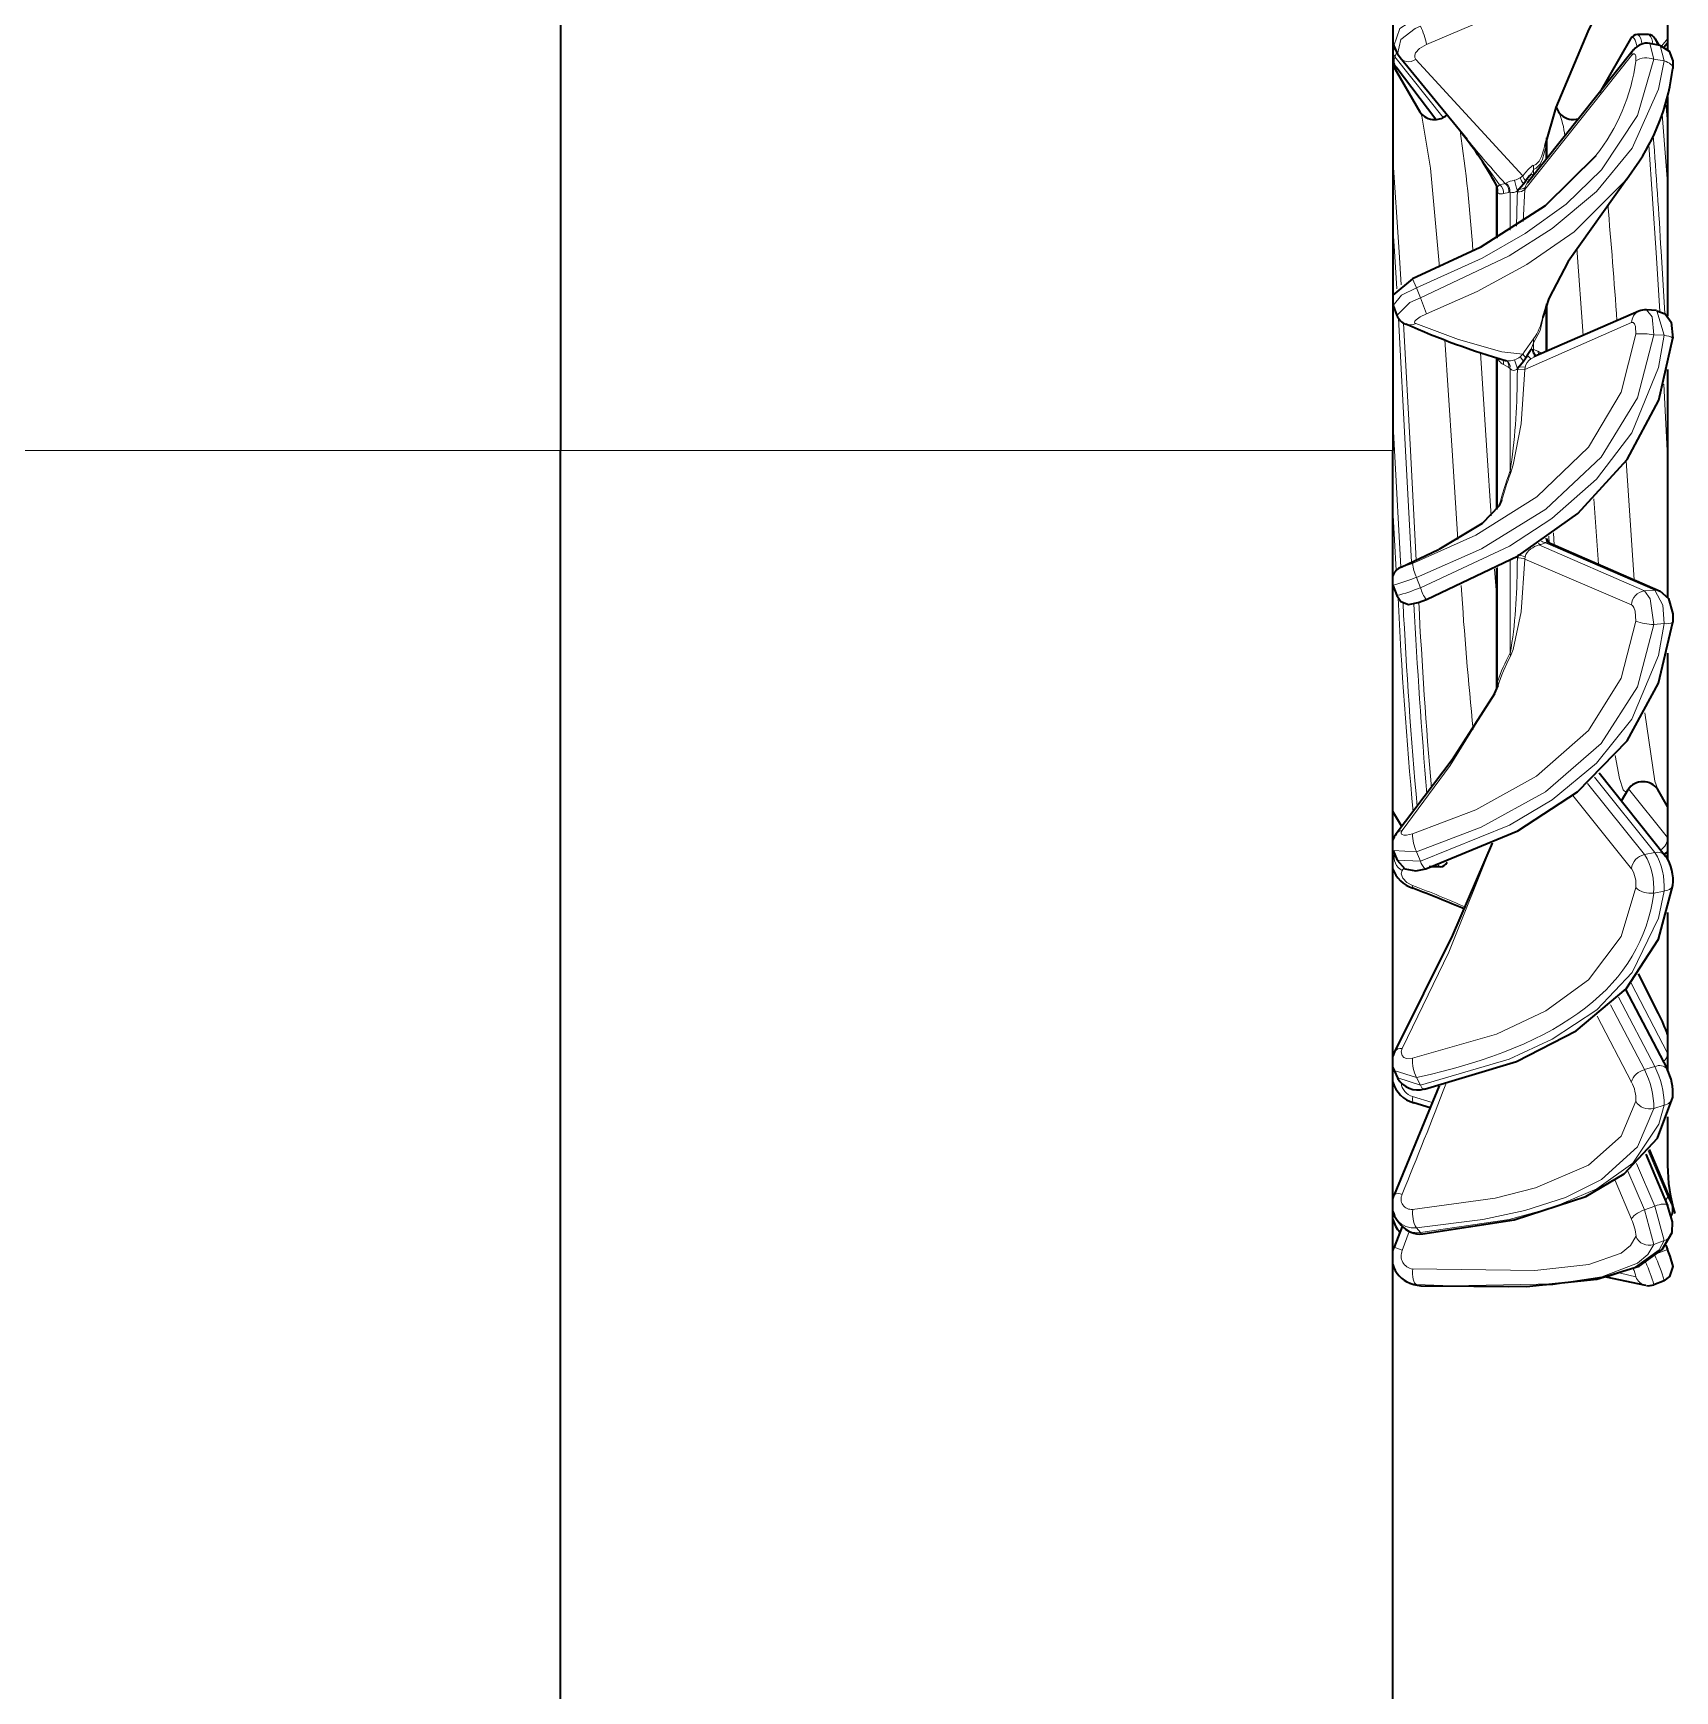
# Model space of a CAD drawing. Extents: x 315 to 857, y 212 to 651.
# Drawn here: x 324.22 to 330.14, y 355.37 to 361.34 of the extents above; entities that cross this region are included whole.
import ezdxf

# ---------------------------------------------------------------- set-up
doc = ezdxf.new("R2010")
doc.units = 0

msp = doc.modelspace()

# ---------------------------------------------------------------- linework, layer by layer
at = {"color": 7, "lineweight": 35, "ltscale": 0.125}
for p, q in [((326.1197, 364.8392), (326.1197, 359.8392)), ((326.1197, 364.8392), (326.1197, 359.8392)), ((329.1197, 364.8392), (329.1197, 359.8392))]:
    msp.add_line(p, q, dxfattribs=at)
at = {"color": 7, "lineweight": 35, "ltscale": 0.016496}
msp.add_line((330.1095, 361.9452), (330.1095, 361.2854), dxfattribs=at)
at = {"color": 7, "lineweight": 35, "ltscale": 0.000224311}
msp.add_line((329.1196, 361.3068), (329.1227, 361.2984), dxfattribs=at)
at = {"color": 7, "lineweight": 35, "ltscale": 0.000307578}
msp.add_line((329.1206, 361.2809), (329.1251, 361.2923), dxfattribs=at)
at = {"color": 7, "lineweight": 35, "ltscale": 0.000822419}
msp.add_line((329.1227, 361.2984), (329.1364, 361.2685), dxfattribs=at)
at = {"color": 7, "lineweight": 35, "ltscale": 0.005602}
msp.add_line((329.976, 361.3229), (329.8636, 361.1291), dxfattribs=at)
at = {"color": 7, "lineweight": 35, "ltscale": 0.000983429}
for p, q in [((330.0401, 361.3392), (330.0007, 361.3392)), ((329.2901, 358.3392), (329.2507, 358.3392))]:
    msp.add_line(p, q, dxfattribs=at)
at = {"color": 7, "lineweight": 13, "ltscale": 0.001454}
msp.add_line((330.0593, 361.2505), (330.0449, 361.3069), dxfattribs=at)
at = {"color": 7, "lineweight": 35, "ltscale": 0.000950123}
msp.add_line((330.0822, 361.2996), (330.0449, 361.3069), dxfattribs=at)
at = {"color": 7, "lineweight": 13, "ltscale": 0.000582563}
msp.add_line((330.0648, 361.3229), (330.0729, 361.3011), dxfattribs=at)
at = {"color": 7, "lineweight": 35, "ltscale": 0.000649183}
msp.add_line((330.0648, 361.3229), (330.0778, 361.3004), dxfattribs=at)
at = {"color": 7, "lineweight": 13, "ltscale": 0.001444}
msp.add_line((330.0822, 361.2996), (330.0967, 361.2437), dxfattribs=at)
at = {"color": 7, "lineweight": 13, "ltscale": 0.000830603}
msp.add_line((330.0888, 361.2979), (330.1095, 361.3238), dxfattribs=at)
at = {"color": 7, "lineweight": 35, "ltscale": 0.000199221}
msp.add_line((330.0974, 361.2941), (330.1024, 361.3003), dxfattribs=at)
at = {"color": 7, "lineweight": 35, "ltscale": 0.000235386}
msp.add_line((330.1024, 361.3003), (330.1078, 361.308), dxfattribs=at)
at = {"color": 7, "lineweight": 13, "ltscale": 0.000436362}
msp.add_line((329.127, 361.2586), (329.1336, 361.2748), dxfattribs=at)
at = {"color": 7, "lineweight": 13, "ltscale": 0.006982}
msp.add_line((329.127, 361.2586), (329.3002, 361.0396), dxfattribs=at)
at = {"color": 7, "lineweight": 35, "ltscale": 0.000413501}
msp.add_line((329.1451, 361.2544), (329.1364, 361.2685), dxfattribs=at)
at = {"color": 7, "lineweight": 35, "ltscale": 0.009516}
msp.add_line((329.387, 360.9605), (329.1451, 361.2544), dxfattribs=at)
at = {"color": 7, "lineweight": 13, "ltscale": 0.014235}
msp.add_line((329.5876, 360.8301), (329.2017, 361.2488), dxfattribs=at)
at = {"color": 7, "lineweight": 13, "ltscale": 0.015422}
msp.add_line((329.9795, 361.2631), (329.5953, 360.7804), dxfattribs=at)
at = {"color": 7, "lineweight": 35, "ltscale": 0.01531}
msp.add_line((329.9868, 361.2832), (329.6047, 360.8046), dxfattribs=at)
at = {"color": 7, "lineweight": 13, "ltscale": 0.000952486}
msp.add_line((330.0967, 361.2437), (330.0593, 361.2505), dxfattribs=at)
at = {"color": 7, "lineweight": 35, "ltscale": 0.004836}
msp.add_line((329.1197, 361.2282), (329.2168, 361.0609), dxfattribs=at)
at = {"color": 7, "lineweight": 35, "ltscale": 0.005923}
msp.add_line((329.2747, 361.0326), (329.1308, 361.2209), dxfattribs=at)
at = {"color": 7, "lineweight": 35, "ltscale": 0.01981}
msp.add_line((330.1095, 361.1161), (330.1095, 360.3237), dxfattribs=at)
at = {"color": 7, "lineweight": 35, "ltscale": 0.000464274}
msp.add_line((329.7075, 361.077), (329.7168, 361.0609), dxfattribs=at)
at = {"color": 7, "lineweight": 13, "ltscale": 0.006227}
msp.add_line((330.0902, 361.0516), (330.1095, 360.8033), dxfattribs=at)
at = {"color": 7, "lineweight": 13, "ltscale": 0.001773}
msp.add_line((330.103, 361.0917), (330.1095, 361.0211), dxfattribs=at)
at = {"color": 7, "lineweight": 35, "ltscale": 0.000452741}
msp.add_line((329.7704, 361.0325), (329.7883, 361.0349), dxfattribs=at)
at = {"color": 7, "lineweight": 13, "ltscale": 0.000791498}
msp.add_line((329.673, 360.9647), (329.6708, 360.9331), dxfattribs=at)
at = {"color": 7, "lineweight": 13, "ltscale": 0.00114}
msp.add_line((329.6708, 360.8875), (329.6708, 360.9331), dxfattribs=at)
at = {"color": 7, "lineweight": 35, "ltscale": 0.001898}
msp.add_line((329.6736, 360.8911), (329.6736, 360.967), dxfattribs=at)
at = {"color": 7, "lineweight": 13, "ltscale": 0.009749}
msp.add_line((330.0421, 360.9418), (330.0686, 360.5527), dxfattribs=at)
at = {"color": 7, "lineweight": 13, "ltscale": 0.008566}
msp.add_line((329.1197, 360.8963), (329.1426, 360.5544), dxfattribs=at)
at = {"color": 7, "lineweight": 35, "ltscale": 0.002025}
msp.add_line((329.9614, 360.8169), (330.0079, 360.8832), dxfattribs=at)
at = {"color": 7, "lineweight": 13, "ltscale": 0.000305147}
msp.add_line((329.5876, 360.8301), (329.5781, 360.8225), dxfattribs=at)
at = {"color": 7, "lineweight": 13, "ltscale": 0.000227821}
msp.add_line((329.5934, 360.8372), (329.5876, 360.8301), dxfattribs=at)
at = {"color": 7, "lineweight": 35, "ltscale": 0.00020107}
msp.add_line((329.6031, 360.8185), (329.5985, 360.8119), dxfattribs=at)
at = {"color": 7, "lineweight": 13, "ltscale": 0.000252662}
msp.add_line((329.6035, 360.819), (329.6121, 360.8138), dxfattribs=at)
at = {"color": 7, "lineweight": 13, "ltscale": 0.000458374}
msp.add_line((329.6257, 360.8524), (329.618, 360.8358), dxfattribs=at)
at = {"color": 7, "lineweight": 13, "ltscale": 9.96651e-05}
msp.add_line((329.618, 360.8357), (329.6218, 360.8344), dxfattribs=at)
at = {"color": 7, "lineweight": 13, "ltscale": 0.000126068}
msp.add_line((329.6257, 360.8312), (329.6218, 360.8344), dxfattribs=at)
at = {"color": 7, "lineweight": 13, "ltscale": 0.000378419}
msp.add_line((329.6257, 360.8524), (329.6257, 360.8675), dxfattribs=at)
at = {"color": 7, "lineweight": 13, "ltscale": 0.000527954}
msp.add_line((329.6257, 360.8312), (329.6257, 360.8524), dxfattribs=at)
at = {"color": 7, "lineweight": 13, "ltscale": 4.77797e-05}
msp.add_line((329.4933, 360.7937), (329.4945, 360.7922), dxfattribs=at)
at = {"color": 7, "lineweight": 35, "ltscale": 4.84992e-05}
msp.add_line((329.494, 360.7919), (329.4933, 360.7937), dxfattribs=at)
at = {"color": 7, "lineweight": 35, "ltscale": 0.001057}
msp.add_line((329.4936, 360.7509), (329.4936, 360.7932), dxfattribs=at)
at = {"color": 7, "lineweight": 13, "ltscale": 0.000565614}
msp.add_line((329.4937, 360.7923), (329.4964, 360.7698), dxfattribs=at)
at = {"color": 7, "lineweight": 13, "ltscale": 8.26584e-05}
msp.add_line((329.4945, 360.7922), (329.4978, 360.7917), dxfattribs=at)
at = {"color": 7, "lineweight": 13, "ltscale": 0.000217739}
msp.add_line((329.4964, 360.7698), (329.5037, 360.765), dxfattribs=at)
at = {"color": 7, "lineweight": 13, "ltscale": 0.00408}
msp.add_line((329.4964, 360.6066), (329.4964, 360.7698), dxfattribs=at)
at = {"color": 7, "lineweight": 13, "ltscale": 0.000202012}
msp.add_line((329.504, 360.7969), (329.4978, 360.7917), dxfattribs=at)
at = {"color": 7, "lineweight": 13, "ltscale": 0.000516212}
msp.add_line((329.5241, 360.8015), (329.504, 360.7969), dxfattribs=at)
at = {"color": 7, "lineweight": 13, "ltscale": 0.000494076}
msp.add_line((329.5369, 360.7699), (329.5175, 360.7658), dxfattribs=at)
at = {"color": 7, "lineweight": 13, "ltscale": 6.43091e-05}
msp.add_line((329.5261, 360.8032), (329.5241, 360.8015), dxfattribs=at)
at = {"color": 7, "lineweight": 13, "ltscale": 0.000117525}
msp.add_line((329.5415, 360.7706), (329.5369, 360.7699), dxfattribs=at)
at = {"color": 7, "lineweight": 13, "ltscale": 0.003419}
msp.add_line((329.5415, 360.6339), (329.5415, 360.7706), dxfattribs=at)
at = {"color": 7, "lineweight": 13, "ltscale": 0.000161759}
msp.add_line((329.5678, 360.7539), (329.5677, 360.7474), dxfattribs=at)
at = {"color": 7, "lineweight": 13, "ltscale": 0.000449413}
msp.add_line((329.5681, 360.7719), (329.5678, 360.7539), dxfattribs=at)
at = {"color": 7, "lineweight": 35, "ltscale": 0.000187188}
msp.add_line((329.5732, 360.7819), (329.5685, 360.7761), dxfattribs=at)
at = {"color": 7, "lineweight": 35, "ltscale": 9.53674e-05}
msp.add_line((329.5687, 360.7719), (329.5687, 360.7757), dxfattribs=at)
at = {"color": 7, "lineweight": 35, "ltscale": 0.000635046}
msp.add_line((329.5732, 360.7819), (329.5898, 360.8011), dxfattribs=at)
at = {"color": 7, "lineweight": 13, "ltscale": 0.002902}
msp.add_line((329.5953, 360.7804), (329.5891, 360.6645), dxfattribs=at)
at = {"color": 7, "lineweight": 35, "ltscale": 0.000345544}
msp.add_line((329.5898, 360.8011), (329.5985, 360.8119), dxfattribs=at)
at = {"color": 7, "lineweight": 13, "ltscale": 0.000172985}
msp.add_line((329.5953, 360.7804), (329.5962, 360.7873), dxfattribs=at)
at = {"color": 7, "lineweight": 35, "ltscale": 0.003647}
msp.add_line((329.4936, 360.605), (329.4936, 360.7509), dxfattribs=at)
at = {"color": 7, "lineweight": 13, "ltscale": 0.002486}
msp.add_line((329.5677, 360.7473), (329.5644, 360.6479), dxfattribs=at)
at = {"color": 7, "lineweight": 13, "ltscale": 0.002283}
msp.add_line((329.1197, 360.6495), (329.1253, 360.5583), dxfattribs=at)
at = {"color": 7, "lineweight": 13, "ltscale": 0.003393}
msp.add_line((329.1253, 360.5583), (329.1333, 360.4229), dxfattribs=at)
at = {"color": 7, "lineweight": 13, "ltscale": 0.002933}
msp.add_line((329.1426, 360.5544), (329.1496, 360.4373), dxfattribs=at)
at = {"color": 7, "lineweight": 13, "ltscale": 0.007884}
msp.add_line((329.8055, 360.2544), (329.7823, 360.5689), dxfattribs=at)
at = {"color": 7, "lineweight": 13, "ltscale": 0.005282}
msp.add_line((330.081, 360.3418), (330.0686, 360.5527), dxfattribs=at)
at = {"color": 7, "lineweight": 13, "ltscale": 0.005635}
msp.add_line((330.099, 360.3333), (330.0859, 360.5583), dxfattribs=at)
at = {"color": 7, "lineweight": 35, "ltscale": 0.002309}
msp.add_line((329.1902, 360.459), (329.1196, 360.3994), dxfattribs=at)
at = {"color": 7, "lineweight": 13, "ltscale": 0.000900414}
msp.add_line((329.1902, 360.459), (329.2045, 360.4259), dxfattribs=at)
at = {"color": 7, "lineweight": 13, "ltscale": 0.000960016}
msp.add_line((329.2045, 360.4259), (329.2185, 360.3902), dxfattribs=at)
at = {"color": 7, "lineweight": 35, "ltscale": 0.000961101}
msp.add_line((329.1202, 360.3627), (329.1339, 360.3268), dxfattribs=at)
at = {"color": 7, "lineweight": 13, "ltscale": 0.001549}
msp.add_line((329.2185, 360.3902), (329.2409, 360.3324), dxfattribs=at)
at = {"color": 7, "lineweight": 35, "ltscale": 0.010312}
msp.add_line((330.0059, 360.3415), (329.6277, 360.1769), dxfattribs=at)
at = {"color": 7, "lineweight": 13, "ltscale": 0.004177}
msp.add_line((329.6708, 360.1958), (329.6708, 360.3629), dxfattribs=at)
at = {"color": 7, "lineweight": 35, "ltscale": 0.004278}
msp.add_line((329.6736, 360.197), (329.6736, 360.3681), dxfattribs=at)
at = {"color": 7, "lineweight": 35, "ltscale": 0.000922991}
msp.add_line((330.0699, 360.3437), (330.0331, 360.3462), dxfattribs=at)
at = {"color": 7, "lineweight": 13, "ltscale": 0.002317}
msp.add_line((330.0703, 360.3436), (330.0967, 360.2548), dxfattribs=at)
at = {"color": 7, "lineweight": 13, "ltscale": 0.01197}
msp.add_line((329.1393, 360.3164), (329.1651, 359.8383), dxfattribs=at)
at = {"color": 7, "lineweight": 13, "ltscale": 0.011512}
msp.add_line((329.1575, 360.299), (329.1824, 359.8392), dxfattribs=at)
at = {"color": 7, "lineweight": 13, "ltscale": 0.010489}
msp.add_line((329.9795, 360.301), (329.5953, 360.1322), dxfattribs=at)
at = {"color": 7, "lineweight": 13, "ltscale": 0.010007}
msp.add_line((329.3329, 359.8392), (329.3066, 360.2386), dxfattribs=at)
at = {"color": 7, "lineweight": 13, "ltscale": 0.001405}
msp.add_line((329.6257, 360.242), (329.5934, 360.196), dxfattribs=at)
at = {"color": 7, "lineweight": 13, "ltscale": 0.000610156}
msp.add_line((329.6257, 360.2283), (329.618, 360.2052), dxfattribs=at)
at = {"color": 7, "lineweight": 13, "ltscale": 0.000342561}
msp.add_line((329.6257, 360.2283), (329.6257, 360.242), dxfattribs=at)
at = {"color": 7, "lineweight": 13, "ltscale": 0.000605011}
msp.add_line((329.6257, 360.2041), (329.6257, 360.2283), dxfattribs=at)
at = {"color": 7, "lineweight": 13, "ltscale": 0.000938242}
msp.add_line((330.0967, 360.2548), (330.0593, 360.2568), dxfattribs=at)
at = {"color": 7, "lineweight": 13, "ltscale": 0.008831}
msp.add_line((329.4579, 359.8392), (329.4348, 360.1917), dxfattribs=at)
at = {"color": 7, "lineweight": 35, "ltscale": 0.000432587}
msp.add_line((329.4936, 360.1558), (329.4936, 360.1731), dxfattribs=at)
at = {"color": 7, "lineweight": 35, "ltscale": 0.013217}
msp.add_line((329.4936, 359.6271), (329.4936, 360.1558), dxfattribs=at)
at = {"color": 7, "lineweight": 13, "ltscale": 0.000342978}
msp.add_line((329.4964, 360.1724), (329.5037, 360.1607), dxfattribs=at)
at = {"color": 7, "lineweight": 13, "ltscale": 0.013543}
msp.add_line((329.4964, 359.6307), (329.4964, 360.1724), dxfattribs=at)
at = {"color": 7, "lineweight": 13, "ltscale": 0.000842496}
msp.add_line((329.5687, 360.1342), (329.5582, 360.1662), dxfattribs=at)
at = {"color": 7, "lineweight": 35, "ltscale": 0.000664983}
msp.add_line((329.5732, 360.1411), (329.5898, 360.1619), dxfattribs=at)
at = {"color": 7, "lineweight": 13, "ltscale": 0.00034535}
msp.add_line((329.5876, 360.1875), (329.5781, 360.1775), dxfattribs=at)
at = {"color": 7, "lineweight": 13, "ltscale": 0.000488739}
msp.add_line((329.5898, 360.1619), (329.5781, 360.1775), dxfattribs=at)
at = {"color": 7, "lineweight": 13, "ltscale": 0.000257942}
msp.add_line((329.5934, 360.196), (329.5876, 360.1875), dxfattribs=at)
at = {"color": 7, "lineweight": 13, "ltscale": 0.000428745}
msp.add_line((329.5985, 360.1742), (329.5876, 360.1875), dxfattribs=at)
at = {"color": 7, "lineweight": 35, "ltscale": 0.000377828}
msp.add_line((329.5898, 360.1619), (329.5985, 360.1742), dxfattribs=at)
at = {"color": 7, "lineweight": 35, "ltscale": 0.000230051}
msp.add_line((329.6031, 360.1822), (329.5985, 360.1742), dxfattribs=at)
at = {"color": 7, "lineweight": 35, "ltscale": 0.000663638}
msp.add_line((329.6035, 360.1828), (329.6179, 360.2051), dxfattribs=at)
at = {"color": 7, "lineweight": 13, "ltscale": 0.000449459}
msp.add_line((329.6035, 360.1828), (329.6164, 360.1703), dxfattribs=at)
at = {"color": 7, "lineweight": 13, "ltscale": 0.00043142}
msp.add_line((329.6164, 360.1703), (329.6317, 360.1785), dxfattribs=at)
at = {"color": 7, "lineweight": 13, "ltscale": 9.38447e-05}
msp.add_line((329.618, 360.2052), (329.6218, 360.2051), dxfattribs=at)
at = {"color": 7, "lineweight": 13, "ltscale": 0.000102328}
msp.add_line((329.6257, 360.2041), (329.6218, 360.2051), dxfattribs=at)
at = {"color": 7, "lineweight": 13, "ltscale": 0.000433084}
msp.add_line((329.6257, 360.2041), (329.642, 360.1981), dxfattribs=at)
at = {"color": 7, "lineweight": 13, "ltscale": 0.00040727}
msp.add_line((329.642, 360.1981), (329.6558, 360.1894), dxfattribs=at)
at = {"color": 7, "lineweight": 13, "ltscale": 0.000347523}
msp.add_line((329.642, 360.1981), (329.6452, 360.1846), dxfattribs=at)
at = {"color": 7, "lineweight": 13, "ltscale": 0.000565509}
msp.add_line((329.5369, 360.1383), (329.5175, 360.15), dxfattribs=at)
at = {"color": 7, "lineweight": 13, "ltscale": 0.000138395}
msp.add_line((329.5415, 360.1353), (329.5369, 360.1383), dxfattribs=at)
at = {"color": 7, "lineweight": 13, "ltscale": 0.009286}
msp.add_line((329.5415, 359.7638), (329.5415, 360.1353), dxfattribs=at)
at = {"color": 7, "lineweight": 13, "ltscale": 0.000180831}
msp.add_line((329.5678, 360.1097), (329.5677, 360.1024), dxfattribs=at)
at = {"color": 7, "lineweight": 13, "ltscale": 0.000505103}
msp.add_line((329.5681, 360.1299), (329.5678, 360.1097), dxfattribs=at)
at = {"color": 7, "lineweight": 13, "ltscale": 0.000684464}
msp.add_line((329.5681, 360.1299), (329.5953, 360.1322), dxfattribs=at)
at = {"color": 7, "lineweight": 35, "ltscale": 0.000199297}
msp.add_line((329.5732, 360.1411), (329.5685, 360.1346), dxfattribs=at)
at = {"color": 7, "lineweight": 35, "ltscale": 0.000107574}
for p, q in [((329.5687, 360.1299), (329.5687, 360.1342)), ((329.5687, 359.4529), (329.5687, 359.4572))]:
    msp.add_line(p, q, dxfattribs=at)
at = {"color": 7, "lineweight": 13, "ltscale": 0.000574583}
msp.add_line((329.5732, 360.1411), (329.5962, 360.1398), dxfattribs=at)
at = {"color": 7, "lineweight": 13, "ltscale": 0.000191927}
msp.add_line((329.5953, 360.1322), (329.5962, 360.1398), dxfattribs=at)
at = {"color": 7, "lineweight": 35, "ltscale": 0.020535}
msp.add_line((330.1095, 360.1322), (330.1095, 359.3108), dxfattribs=at)
at = {"color": 7, "lineweight": 13, "ltscale": 0.006003}
msp.add_line((330.1084, 359.8392), (330.0955, 360.079), dxfattribs=at)
at = {"color": 7, "lineweight": 13, "ltscale": 0.002864}
msp.add_line((329.1257, 359.8401), (329.1196, 359.9545), dxfattribs=at)
at = {"color": 7, "lineweight": 13, "ltscale": 0.075}
for p, q in [((323.1197, 359.8392), (326.1197, 359.8392)), ((326.1197, 359.8392), (329.1197, 359.8392))]:
    msp.add_line(p, q, dxfattribs=at)
at = {"color": 7, "lineweight": 35}
for p, q in [((326.1197, 294.0792), (326.1197, 359.8392)), ((326.1197, 294.0792), (326.1197, 359.8392)), ((329.1197, 294.0792), (329.1197, 359.8392))]:
    msp.add_line(p, q, dxfattribs=at)
at = {"color": 7, "lineweight": 13, "ltscale": 0.010545}
msp.add_line((329.1257, 359.8401), (329.1483, 359.419), dxfattribs=at)
at = {"color": 7, "lineweight": 13, "ltscale": 0.010052}
msp.add_line((329.1651, 359.8383), (329.1867, 359.4368), dxfattribs=at)
at = {"color": 7, "lineweight": 13, "ltscale": 0.009876}
msp.add_line((329.1824, 359.8392), (329.2037, 359.4447), dxfattribs=at)
at = {"color": 7, "lineweight": 13, "ltscale": 0.008009}
msp.add_line((329.3538, 359.5195), (329.3329, 359.8392), dxfattribs=at)
at = {"color": 7, "lineweight": 13, "ltscale": 0.005873}
msp.add_line((329.4732, 359.6048), (329.4579, 359.8392), dxfattribs=at)
at = {"color": 7, "lineweight": 13, "ltscale": 0.01073}
msp.add_line((329.9888, 359.3736), (329.9603, 359.8019), dxfattribs=at)
at = {"color": 7, "lineweight": 13, "ltscale": 0.000558502}
msp.add_line((330.1084, 359.8392), (330.1096, 359.8169), dxfattribs=at)
at = {"color": 7, "lineweight": 13, "ltscale": 0.000191244}
msp.add_line((329.5415, 359.7638), (329.5431, 359.7563), dxfattribs=at)
at = {"color": 7, "lineweight": 13, "ltscale": 0.005537}
msp.add_line((329.1197, 359.6285), (329.1318, 359.4073), dxfattribs=at)
at = {"color": 7, "lineweight": 13, "ltscale": 0.005921}
msp.add_line((329.8599, 359.4297), (329.8441, 359.666), dxfattribs=at)
at = {"color": 7, "lineweight": 13, "ltscale": 0.000268191}
msp.add_line((329.6426, 359.5045), (329.6529, 359.5014), dxfattribs=at)
at = {"color": 7, "lineweight": 13, "ltscale": 0.000206565}
msp.add_line((329.6529, 359.5014), (329.645, 359.4992), dxfattribs=at)
at = {"color": 7, "lineweight": 13, "ltscale": 0.010384}
msp.add_line((330.0258, 359.3335), (329.645, 359.4992), dxfattribs=at)
at = {"color": 7, "lineweight": 13, "ltscale": 0.000432369}
msp.add_line((329.6529, 359.5014), (329.6691, 359.5075), dxfattribs=at)
at = {"color": 7, "lineweight": 13, "ltscale": 0.010741}
msp.add_line((329.6691, 359.5075), (330.0631, 359.3361), dxfattribs=at)
at = {"color": 7, "lineweight": 35, "ltscale": 5.56946e-05}
msp.add_line((329.6736, 359.5204), (329.6736, 359.5226), dxfattribs=at)
at = {"color": 7, "lineweight": 13, "ltscale": 4.65643e-05}
msp.add_line((329.6736, 359.5204), (329.6736, 359.5222), dxfattribs=at)
at = {"color": 7, "lineweight": 35, "ltscale": 0.000292925}
msp.add_line((329.6736, 359.5204), (329.6772, 359.5092), dxfattribs=at)
at = {"color": 7, "lineweight": 35, "ltscale": 0.011066}
msp.add_line((329.6772, 359.5093), (330.083, 359.3327), dxfattribs=at)
at = {"color": 7, "lineweight": 13, "ltscale": 0.000609709}
msp.add_line((329.6815, 359.5312), (329.6829, 359.5068), dxfattribs=at)
at = {"color": 7, "lineweight": 13, "ltscale": 0.001109}
msp.add_line((329.6983, 359.5433), (329.7007, 359.499), dxfattribs=at)
at = {"color": 7, "lineweight": 35, "ltscale": 0.003699}
msp.add_line((329.1494, 359.4195), (329.2833, 359.4826), dxfattribs=at)
at = {"color": 7, "lineweight": 13, "ltscale": 0.003695}
msp.add_line((329.1528, 359.4209), (329.2863, 359.4841), dxfattribs=at)
at = {"color": 7, "lineweight": 13, "ltscale": 0.008352}
msp.add_line((329.5415, 359.1078), (329.5415, 359.4419), dxfattribs=at)
at = {"color": 7, "lineweight": 13, "ltscale": 0.000231685}
msp.add_line((329.5687, 359.4572), (329.5604, 359.4531), dxfattribs=at)
at = {"color": 7, "lineweight": 13, "ltscale": 0.000499763}
msp.add_line((329.5681, 359.4529), (329.5678, 359.4329), dxfattribs=at)
at = {"color": 7, "lineweight": 35, "ltscale": 0.000195618}
msp.add_line((329.5732, 359.4638), (329.5685, 359.4576), dxfattribs=at)
at = {"color": 7, "lineweight": 13, "ltscale": 0.000605574}
msp.add_line((329.5732, 359.4638), (329.5962, 359.4561), dxfattribs=at)
at = {"color": 7, "lineweight": 13, "ltscale": 0.000188137}
msp.add_line((329.5953, 359.4486), (329.5962, 359.4561), dxfattribs=at)
at = {"color": 7, "lineweight": 13, "ltscale": 0.010456}
msp.add_line((329.9795, 359.2831), (329.5953, 359.4486), dxfattribs=at)
at = {"color": 7, "lineweight": 13, "ltscale": 0.000999216}
msp.add_line((329.2045, 359.3823), (329.2185, 359.3449), dxfattribs=at)
at = {"color": 7, "lineweight": 13, "ltscale": 0.002672}
msp.add_line((329.4936, 359.3057), (329.4861, 359.4123), dxfattribs=at)
at = {"color": 7, "lineweight": 35, "ltscale": 0.010884}
msp.add_line((329.4936, 358.9808), (329.4936, 359.4162), dxfattribs=at)
at = {"color": 7, "lineweight": 13, "ltscale": 0.010281}
msp.add_line((329.4964, 359.0065), (329.4964, 359.4177), dxfattribs=at)
at = {"color": 7, "lineweight": 13, "ltscale": 0.000178543}
msp.add_line((329.5678, 359.4329), (329.5677, 359.4258), dxfattribs=at)
at = {"color": 7, "lineweight": 35, "ltscale": 0.00099944}
msp.add_line((329.1197, 359.3549), (329.1334, 359.3173), dxfattribs=at)
at = {"color": 7, "lineweight": 13, "ltscale": 0.000933699}
msp.add_line((330.0631, 359.3361), (330.0258, 359.3335), dxfattribs=at)
at = {"color": 7, "lineweight": 13, "ltscale": 0.000939991}
msp.add_line((330.0967, 359.2158), (330.0593, 359.2127), dxfattribs=at)
at = {"color": 7, "lineweight": 13, "ltscale": 0.000247467}
msp.add_line((329.5415, 359.1078), (329.5431, 359.0981), dxfattribs=at)
at = {"color": 7, "lineweight": 35, "ltscale": 0.015252}
msp.add_line((330.1095, 359.1093), (330.1095, 358.4992), dxfattribs=at)
at = {"color": 7, "lineweight": 35, "ltscale": 0.000834494}
msp.add_line((329.4851, 358.9625), (329.4984, 358.9931), dxfattribs=at)
at = {"color": 7, "lineweight": 13, "ltscale": 0.000285878}
msp.add_line((329.4945, 358.9926), (329.4938, 358.9811), dxfattribs=at)
at = {"color": 7, "lineweight": 13, "ltscale": 0.00035131}
msp.add_line((329.4964, 359.0065), (329.4945, 358.9926), dxfattribs=at)
at = {"color": 7, "lineweight": 13, "ltscale": 0.008695}
msp.add_line((329.846, 358.6621), (330.0631, 358.3904), dxfattribs=at)
at = {"color": 7, "lineweight": 35, "ltscale": 0.009609}
msp.add_line((329.8625, 358.6784), (330.1024, 358.3781), dxfattribs=at)
at = {"color": 7, "lineweight": 13, "ltscale": 0.0082}
msp.add_line((330.0258, 358.3831), (329.8211, 358.6394), dxfattribs=at)
at = {"color": 7, "lineweight": 35, "ltscale": 0.001167}
msp.add_line((329.9433, 358.5771), (329.9668, 358.6175), dxfattribs=at)
at = {"color": 7, "lineweight": 13, "ltscale": 0.005624}
msp.add_line((329.9689, 358.6204), (330.1095, 358.4448), dxfattribs=at)
at = {"color": 7, "lineweight": 35, "ltscale": 0.001767}
msp.add_line((330.1095, 358.5564), (330.074, 358.6175), dxfattribs=at)
at = {"color": 7, "lineweight": 13, "ltscale": 0.00846}
msp.add_line((329.9795, 358.3324), (329.768, 358.5966), dxfattribs=at)
at = {"color": 7, "lineweight": 35, "ltscale": 0.001581}
msp.add_line((329.1514, 358.4842), (329.1197, 358.5389), dxfattribs=at)
at = {"color": 7, "lineweight": 35, "ltscale": 0.003294}
msp.add_line((330.1095, 358.4992), (330.1095, 358.3675), dxfattribs=at)
at = {"color": 7, "lineweight": 13, "ltscale": 0.0021}
msp.add_line((329.2045, 358.3938), (329.1206, 358.3976), dxfattribs=at)
at = {"color": 7, "lineweight": 35, "ltscale": 0.000932651}
msp.add_line((329.1206, 358.3976), (329.1343, 358.3629), dxfattribs=at)
at = {"color": 7, "lineweight": 13, "ltscale": 0.000204126}
msp.add_line((329.1227, 358.38), (329.127, 358.387), dxfattribs=at)
at = {"color": 7, "lineweight": 13, "ltscale": 0.000933072}
msp.add_line((329.2045, 358.3938), (329.2185, 358.3592), dxfattribs=at)
at = {"color": 7, "lineweight": 13, "ltscale": 0.000949227}
msp.add_line((330.0631, 358.3904), (330.0258, 358.3831), dxfattribs=at)
at = {"color": 7, "lineweight": 35, "ltscale": 0.000398593}
msp.add_line((330.0973, 358.3843), (330.1102, 358.3937), dxfattribs=at)
at = {"color": 7, "lineweight": 13, "ltscale": 0.002107}
for p, q in [((329.1343, 358.3629), (329.2185, 358.3592)), ((329.2045, 357.5797), (329.124, 357.6045))]:
    msp.add_line(p, q, dxfattribs=at)
at = {"color": 7, "lineweight": 13, "ltscale": 0.000271941}
msp.add_line((329.1528, 358.3258), (329.1594, 358.3344), dxfattribs=at)
at = {"color": 7, "lineweight": 13, "ltscale": 0.000248424}
msp.add_line((329.1907, 358.2717), (329.1913, 358.2618), dxfattribs=at)
at = {"color": 7, "lineweight": 13, "ltscale": 0.000956876}
msp.add_line((330.0967, 358.252), (330.0593, 358.2442), dxfattribs=at)
at = {"color": 7, "lineweight": 35, "ltscale": 0.014192}
msp.add_line((330.1095, 358.1742), (330.1095, 357.6065), dxfattribs=at)
at = {"color": 7, "lineweight": 35, "ltscale": 0.004013}
msp.add_line((330.0771, 357.8106), (330.0043, 357.9537), dxfattribs=at)
at = {"color": 7, "lineweight": 35, "ltscale": 0.008072}
msp.add_line((329.9581, 357.8968), (330.1074, 357.6105), dxfattribs=at)
at = {"color": 7, "lineweight": 13, "ltscale": 0.007117}
msp.add_line((329.9778, 357.9196), (330.1095, 357.6672), dxfattribs=at)
at = {"color": 7, "lineweight": 13, "ltscale": 0.006597}
msp.add_line((330.0258, 357.6083), (329.9038, 357.8423), dxfattribs=at)
at = {"color": 7, "lineweight": 13, "ltscale": 0.007057}
msp.add_line((329.9326, 357.8698), (330.0631, 357.6195), dxfattribs=at)
at = {"color": 7, "lineweight": 13, "ltscale": 0.00671}
msp.add_line((329.9795, 357.5634), (329.8553, 357.8013), dxfattribs=at)
at = {"color": 7, "lineweight": 35, "ltscale": 0.000421069}
msp.add_line((329.1258, 357.6728), (329.1197, 357.6571), dxfattribs=at)
at = {"color": 7, "lineweight": 35, "ltscale": 0.000292844}
msp.add_line((329.1197, 357.6154), (329.124, 357.6045), dxfattribs=at)
at = {"color": 7, "lineweight": 35, "ltscale": 0.000771797}
msp.add_line((329.124, 357.6045), (329.1376, 357.5768), dxfattribs=at)
at = {"color": 7, "lineweight": 13, "ltscale": 0.000972719}
msp.add_line((330.0631, 357.6195), (330.0258, 357.6083), dxfattribs=at)
at = {"color": 7, "lineweight": 35, "ltscale": 0.010644}
msp.add_line((329.2862, 357.5503), (329.1242, 357.1565), dxfattribs=at)
at = {"color": 7, "lineweight": 13, "ltscale": 0.00214}
msp.add_line((329.137, 357.5782), (329.2185, 357.5521), dxfattribs=at)
at = {"color": 7, "lineweight": 13, "ltscale": 0.000773163}
msp.add_line((329.2045, 357.5797), (329.2185, 357.5521), dxfattribs=at)
at = {"color": 7, "lineweight": 13, "ltscale": 0.001852}
msp.add_line((329.2615, 357.4893), (329.1907, 357.511), dxfattribs=at)
at = {"color": 7, "lineweight": 35, "ltscale": 0.001541}
msp.add_line((329.2537, 357.4703), (329.1947, 357.488), dxfattribs=at)
at = {"color": 7, "lineweight": 13, "ltscale": 0.000980496}
msp.add_line((330.0967, 357.4796), (330.0593, 357.4681), dxfattribs=at)
at = {"color": 7, "lineweight": 35, "ltscale": 0.004344}
msp.add_line((330.1095, 357.4376), (330.1095, 357.2638), dxfattribs=at)
at = {"color": 7, "lineweight": 35, "ltscale": 0.005027}
msp.add_line((330.0304, 357.3039), (330.1091, 357.1189), dxfattribs=at)
at = {"color": 7, "lineweight": 13, "ltscale": 0.004443}
msp.add_line((330.0399, 357.3152), (330.1095, 357.1516), dxfattribs=at)
at = {"color": 7, "lineweight": 35, "ltscale": 0.004772}
msp.add_line((330.1182, 357.1442), (330.0439, 357.32), dxfattribs=at)
at = {"color": 7, "lineweight": 13, "ltscale": 0.003803}
for p, q in [((330.0258, 357.1026), (329.9663, 357.2426)), ((329.9795, 357.0688), (329.9199, 357.2088))]:
    msp.add_line(p, q, dxfattribs=at)
at = {"color": 7, "lineweight": 13, "ltscale": 0.004174}
msp.add_line((329.9977, 357.27), (330.0631, 357.1164), dxfattribs=at)
at = {"color": 7, "lineweight": 35, "ltscale": 0.000356587}
msp.add_line((329.1197, 357.143), (329.1242, 357.1565), dxfattribs=at)
at = {"color": 7, "lineweight": 13, "ltscale": 0.000993065}
msp.add_line((330.0631, 357.1164), (330.0258, 357.1026), dxfattribs=at)
at = {"color": 7, "lineweight": 13, "ltscale": 0.003224}
msp.add_line((330.0631, 357.1164), (330.0967, 356.9919), dxfattribs=at)
at = {"color": 7, "lineweight": 13, "ltscale": 0.000491296}
msp.add_line((330.1182, 357.1442), (330.1247, 357.1256), dxfattribs=at)
at = {"color": 7, "lineweight": 35, "ltscale": 0.000627144}
msp.add_line((330.1265, 357.1205), (330.1182, 357.1442), dxfattribs=at)
at = {"color": 7, "lineweight": 35, "ltscale": 0.000551796}
msp.add_line((329.1351, 357.0655), (329.1488, 357.0482), dxfattribs=at)
at = {"color": 7, "lineweight": 13, "ltscale": 0.003227}
msp.add_line((330.0593, 356.9779), (330.0258, 357.1026), dxfattribs=at)
at = {"color": 7, "lineweight": 35, "ltscale": 0.002003}
msp.add_line((329.1531, 357.0433), (329.1238, 356.9687), dxfattribs=at)
at = {"color": 7, "lineweight": 13, "ltscale": 0.001807}
msp.add_line((329.1528, 356.9569), (329.1786, 357.0244), dxfattribs=at)
at = {"color": 7, "lineweight": 13, "ltscale": 0.000554898}
msp.add_line((329.2045, 357.038), (329.2185, 357.0208), dxfattribs=at)
at = {"color": 7, "lineweight": 13, "ltscale": 0.000999664}
msp.add_line((330.0967, 356.9919), (330.0593, 356.9779), dxfattribs=at)
at = {"color": 7, "lineweight": 35, "ltscale": 0.000342859}
msp.add_line((329.1197, 356.9556), (329.1238, 356.9687), dxfattribs=at)
at = {"color": 7, "lineweight": 13, "ltscale": 0.000780063}
msp.add_line((329.1528, 356.957), (329.1238, 356.9687), dxfattribs=at)
at = {"color": 7, "lineweight": 13, "ltscale": 0.00085968}
msp.add_line((330.0776, 356.9474), (330.1095, 356.9602), dxfattribs=at)
at = {"color": 7, "lineweight": 35, "ltscale": 0.000423181}
msp.add_line((330.1032, 356.9759), (330.1095, 356.9602), dxfattribs=at)
at = {"color": 7, "lineweight": 13, "ltscale": 0.001429}
msp.add_line((329.9948, 356.8609), (329.9393, 356.8744), dxfattribs=at)
at = {"color": 7, "lineweight": 13, "ltscale": 0.000618853}
msp.add_line((329.2045, 356.8343), (329.1802, 356.839), dxfattribs=at)
at = {"color": 7, "lineweight": 35, "ltscale": 0.000395231}
msp.add_line((329.1802, 356.839), (329.1951, 356.8338), dxfattribs=at)
at = {"color": 7, "lineweight": 13, "ltscale": 0.000626487}
msp.add_line((329.1939, 356.8342), (329.2185, 356.8294), dxfattribs=at)
at = {"color": 7, "lineweight": 35, "ltscale": 0.000675416}
msp.add_line((329.1939, 356.8342), (329.2204, 356.8291), dxfattribs=at)
at = {"color": 7, "lineweight": 13, "ltscale": 0.000369635}
msp.add_line((329.2045, 356.8343), (329.2185, 356.8294), dxfattribs=at)
at = {"color": 7, "lineweight": 35, "ltscale": 0.00365}
msp.add_line((330.0305, 356.8305), (329.8876, 356.8604), dxfattribs=at)
at = {"color": 7, "lineweight": 35, "ltscale": 0.001005}
msp.add_line((330.097, 356.8475), (330.0596, 356.8328), dxfattribs=at)
at = {"color": 7, "lineweight": 13}
for points in [[(329.2409, 361.3031), (329.5751, 361.4453), (329.7368, 361.5351), (329.8699, 361.6283), (329.9829, 361.7335), (330.0771, 361.8678)], [(329.2045, 361.3988), (329.144, 361.3612), (329.1227, 361.2984)], [(329.1364, 361.2685), (329.1483, 361.3206), (329.1992, 361.3608), (329.2185, 361.369)], [(329.2017, 361.2488), (329.1982, 361.256), (329.1983, 361.2643), (329.2014, 361.2725), (329.2148, 361.2882), (329.2409, 361.3031)], [(329.976, 361.3229), (329.9796, 361.3275), (329.9814, 361.3287), (329.9841, 361.3291), (329.9859, 361.3284), (329.9895, 361.3248), (329.9931, 361.3181), (330.0002, 361.296)], [(330.0593, 361.2505), (330.0009, 361.047), (329.8716, 360.851), (329.7434, 360.7278), (329.5967, 360.6219), (329.4413, 360.533), (329.2045, 360.4259)], [(329.2185, 360.3902), (329.539, 360.5417), (329.6931, 360.6395), (329.8533, 360.7734), (329.9814, 360.9294), (330.0771, 361.1422), (330.0967, 361.2437)], [(329.9948, 361.2431), (329.9945, 361.2621), (329.992, 361.2675), (329.9892, 361.2692), (329.987, 361.2691), (329.9822, 361.2661), (329.9795, 361.2631)], [(329.2877, 360.5004), (329.2552, 360.8575), (329.2238, 361.0443), (329.2168, 361.0609)], [(329.6257, 360.8675), (329.6345, 360.8708), (329.6469, 360.883), (329.6553, 360.8989), (329.6669, 360.9381)], [(329.6257, 360.8524), (329.6361, 360.857), (329.65, 360.8717), (329.6589, 360.8897), (329.6708, 360.9331)], [(329.2409, 360.3324), (329.4229, 360.4124), (329.6024, 360.5095), (329.7728, 360.6277), (329.9614, 360.8169)], [(329.2045, 360.4259), (329.1505, 360.399), (329.1202, 360.3627)], [(329.1339, 360.3268), (329.1808, 360.3729), (329.2185, 360.3902)], [(329.6257, 360.2283), (329.65, 360.2718), (329.6708, 360.3629)], [(330.0593, 360.2568), (330.0535, 360.3211), (330.0331, 360.3462)], [(329.2017, 360.2969), (329.1987, 360.299), (329.1978, 360.3019), (329.199, 360.3054), (329.203, 360.3104), (329.2179, 360.3213), (329.2409, 360.3324)], [(329.5876, 360.1875), (329.5125, 360.1953), (329.3554, 360.2399), (329.2017, 360.2969)], [(329.9948, 360.2594), (329.9937, 360.2872), (329.99, 360.2968), (329.9857, 360.3009), (329.9833, 360.3016), (329.9795, 360.301)], [(329.9948, 360.2594), (329.942, 360.0495), (329.8245, 359.8514), (329.6385, 359.6727), (329.4186, 359.5348), (329.1907, 359.4328)], [(330.0593, 360.2568), (330.0006, 360.0291), (329.8705, 359.8154), (329.6707, 359.6281), (329.4384, 359.4854), (329.2045, 359.3823)], [(329.2185, 359.3449), (329.5392, 359.4947), (329.6927, 359.5948), (329.8533, 359.7364), (329.9805, 359.9036), (330.0765, 360.1383), (330.0967, 360.2548)], [(329.5953, 360.1322), (329.5823, 359.9363), (329.5534, 359.7885), (329.5431, 359.7563)], [(329.5953, 359.4486), (329.5823, 359.2577), (329.5533, 359.1227), (329.5431, 359.0981)], [(329.1907, 359.4328), (329.1546, 359.42), (329.1506, 359.4189), (329.1496, 359.4188), (329.1528, 359.4209)], [(330.0593, 359.2127), (330.047, 359.3053), (330.0258, 359.3335)], [(330.0631, 359.3361), (330.0919, 359.2827), (330.0967, 359.2158)], [(329.9948, 359.2251), (329.9928, 359.2605), (329.9877, 359.2744), (329.9824, 359.2813), (329.9795, 359.2831)], [(329.9948, 359.2251), (329.9418, 359.0193), (329.8239, 358.8306), (329.6375, 358.6661), (329.4179, 358.544), (329.1907, 358.4576)], [(330.0593, 359.2127), (330.0004, 358.9885), (329.8699, 358.7832), (329.6697, 358.609), (329.4377, 358.4817), (329.2045, 358.3938)], [(329.2185, 358.3592), (329.5391, 358.4891), (329.693, 358.5801), (329.8537, 358.7122), (329.9807, 358.8718), (330.0765, 359.1005), (330.0967, 359.2158)], [(329.1528, 358.4703), (329.3255, 358.704), (329.4851, 358.9625)], [(330.074, 358.6175), (330.063, 358.6483), (330.0277, 358.8937)], [(329.9668, 358.6175), (329.9622, 358.6116), (329.9598, 358.6102), (329.9564, 358.6101), (329.954, 358.6113), (329.9494, 358.6169), (329.9357, 358.6573), (329.9209, 358.7404)], [(329.1907, 358.4576), (329.1683, 358.4531), (329.1594, 358.4535), (329.153, 358.4556), (329.1509, 358.4573), (329.1493, 358.4605), (329.1494, 358.4635), (329.1528, 358.4703)], [(329.1528, 357.6849), (329.3207, 358.0314), (329.4789, 358.4249)], [(329.1907, 358.2717), (329.1697, 358.2832), (329.1548, 358.2985), (329.1492, 358.3144), (329.1528, 358.3258)], [(329.9948, 358.2648), (329.9418, 358.0883), (329.8239, 357.9321), (329.6707, 357.8201), (329.4923, 357.7363), (329.1907, 357.649)], [(329.2185, 357.5521), (329.5388, 357.6464), (329.694, 357.7176), (329.8542, 357.824), (329.982, 357.9581), (330.0771, 358.1541), (330.0967, 358.252)], [(329.1907, 357.649), (329.1682, 357.6489), (329.1594, 357.6525), (329.1529, 357.6586), (329.1492, 357.6724), (329.1528, 357.6849)], [(329.9948, 357.4944), (329.942, 357.3687), (329.8246, 357.2641), (329.6333, 357.1818), (329.4882, 357.1455), (329.1907, 357.1046)], [(330.0593, 357.4681), (330.0006, 357.3294), (329.871, 357.2121), (329.741, 357.1477), (329.595, 357.1009), (329.4434, 357.0685), (329.2045, 357.038)], [(329.2185, 357.0208), (329.5382, 357.0681), (329.6953, 357.1107), (329.8547, 357.1785), (329.984, 357.2711), (330.0782, 357.4111), (330.0967, 357.4796)], [(330.1095, 357.1516), (330.12, 357.1292), (330.1237, 357.123), (330.1245, 357.122), (330.1253, 357.1233), (330.1247, 357.1256)], [(329.9948, 357.0068), (329.9756, 356.9743), (329.9424, 356.9471), (329.8259, 356.9063), (329.6314, 356.8845), (329.1907, 356.89)], [(329.2185, 356.8294), (329.5378, 356.8243), (329.6961, 356.8323), (329.9026, 356.8644), (329.9858, 356.8919), (330.0793, 356.9585), (330.0967, 356.9919)], [(330.0593, 356.9779), (330.038, 356.9417), (330.0011, 356.9104), (329.8726, 356.8613), (329.705, 356.8362), (329.3311, 356.8292), (329.2045, 356.8343)]]:
    msp.add_lwpolyline(points, dxfattribs=at)
at = {"color": 7, "lineweight": 35}
for points in [[(330.0771, 361.8678), (329.8215, 361.35), (329.7072, 361.0762), (329.6669, 360.9381)], [(330.0822, 361.2996), (330.1152, 361.2791), (330.1285, 361.2444), (330.1281, 361.217)], [(329.8505, 360.9023), (329.6681, 360.7221), (329.4338, 360.5717), (329.1902, 360.459)], [(329.9614, 360.8169), (329.7516, 360.5205), (329.6815, 360.3875), (329.6594, 360.3207)], [(330.0703, 360.3436), (330.1006, 360.3321), (330.1224, 360.3019), (330.1282, 360.2443)], [(329.2407, 359.3021), (329.5713, 359.4597), (329.7858, 359.6127), (329.9639, 359.807), (330.0772, 360.0217), (330.1282, 360.2443)], [(329.2863, 359.4841), (329.4428, 359.5783), (329.5036, 359.6414), (329.5124, 359.6603)], [(330.0813, 359.3334), (330.1126, 359.3062), (330.1287, 359.2511), (330.1282, 359.2214)], [(329.1334, 359.3173), (329.1483, 359.296), (329.1758, 359.2846), (329.211, 359.2913), (329.2407, 359.3021)], [(329.2381, 358.3322), (329.5692, 358.4694), (329.7844, 358.6094), (329.9633, 358.7932), (330.0771, 359.0016), (330.1282, 359.2214)], [(329.4851, 358.9625), (329.333, 358.7248), (329.1308, 358.4576)], [(329.4769, 358.424), (329.3348, 358.0923), (329.1258, 357.6728)], [(329.1343, 358.3629), (329.1624, 358.3324), (329.2024, 358.3252), (329.2379, 358.3322)], [(329.2335, 357.5381), (329.5645, 357.638), (329.7801, 357.7479), (329.9604, 357.8994), (330.0761, 358.0782), (330.1281, 358.2717)], [(329.2273, 357.0159), (329.5569, 357.0663), (329.8144, 357.1507), (329.9534, 357.2326), (330.0728, 357.3612), (330.1278, 357.5089)], [(330.1261, 357.0214), (330.1274, 357.0601), (330.1089, 357.1192)], [(329.2204, 356.8291), (329.6015, 356.8262), (329.8544, 356.8533), (330.0068, 356.9002), (330.0902, 356.9597), (330.1261, 357.0214)], [(330.097, 356.8475), (330.118, 356.8631), (330.129, 356.8985), (330.1191, 356.9354), (330.1095, 356.9602)]]:
    msp.add_lwpolyline(points, dxfattribs=at)
at = {"color": 7, "lineweight": 13}
for centre, radius, start, end in [((328.9661, 361.2454), 0.281, 11.85774, 26.08482), ((329.9704, 361.3047), 0.0466, 0.33455, 48.72598), ((330.0084, 361.3038), 0.0482, 0.19801, 48.22183), ((330.0744, 361.3216), 0.0351, 322.78691, 3.65825), ((329.1462, 361.2772), 0.0265, 177.01775, 224.07795), ((329.1619, 361.2428), 0.0382, 155.59641, 215.1466), ((329.1759, 361.2824), 0.0416, 211.19415, 307.53507), ((329.3091, 361.3337), 0.6919, 321.45591, 352.47688), ((330.0139, 361.262), 0.0344, 141.94655, 178.18017), ((330.0327, 361.1815), 0.0733, 68.93477, 121.59831), ((329.4118, 360.9381), 0.3292, 6.17416, 21.93364), ((324.307, 360.2396), 5.1105, 3.57423, 8.4606), ((325.7715, 358.2113), 4.5406, 34.71194, 37.66085), ((333.381, 364.2618), 5.1817, 219.57576, 221.89804), ((329.6878, 360.9429), 0.0196, 167.64313, 209.86908), ((309.1243, 359.336), 20.9972, 3.33737, 4.47013), ((329.5688, 360.7215), 0.0925, 96.59053, 117.66075), ((329.6949, 360.8318), 0.1381, 187.46373, 203.95386), ((329.5456, 360.8701), 0.0575, 282.61547, 304.36466), ((329.6328, 360.8392), 0.0573, 196.92624, 221.53204), ((329.6242, 360.8398), 0.0379, 194.90097, 227.53721), ((329.6891, 360.7715), 0.1157, 123.46706, 145.53307), ((329.4711, 360.7791), 0.027, 340.00822, 29.32298), ((329.5092, 360.786), 0.0218, 255.24634, 292.36828), ((329.4852, 360.7703), 0.0326, 352.14338, 54.81465), ((329.5061, 360.7759), 0.0313, 348.87621, 54.77608), ((329.5098, 360.7756), 0.032, 351.06382, 59.52009), ((329.55, 360.7971), 0.028, 252.26172, 311.27942), ((329.5718, 360.8099), 0.0379, 264.36481, 308.60808), ((329.5792, 360.8112), 0.0296, 258.62807, 305.47763), ((329.6388, 360.7769), 0.0439, 138.70609, 166.31696), ((311.287, 359.0539), 18.6818, 3.84648, 5.13915), ((330.0249, 360.3004), 0.0454, 114.83109, 179.33582), ((329.1815, 360.3361), 0.0441, 249.35321, 297.36439), ((329.4814, 360.3484), 0.1796, 323.57763, 351.14675), ((330.0161, 360.0429), 0.2179, 78.58452, 95.61571), ((330.0977, 360.1974), 0.0566, 56.94658, 90.9649), ((329.5333, 360.1846), 0.038, 218.82489, 245.43273), ((329.4877, 360.1544), 0.0301, 351.50474, 26.05004), ((329.5122, 360.1443), 0.0252, 346.31872, 61.73301), ((329.5154, 360.1406), 0.0265, 348.4533, 66.13129), ((329.5383, 360.2123), 0.05, 258.35033, 293.2737), ((329.54, 360.2218), 0.0584, 288.16371, 310.72145), ((329.646, 360.1285), 0.0512, 125.2936, 167.23274), ((329.648, 360.2031), 0.0261, 175.56167, 241.19232), ((329.6536, 360.2035), 0.0278, 178.75803, 233.92409), ((329.555, 360.1461), 0.0176, 218.82726, 318.94259), ((327.3333, 360.0989), 2.2339, 351.37119, 0.08891), ((330.685, 359.3374), 1.2205, 159.55001, 165.66419), ((330.6763, 359.3413), 1.2068, 159.88549, 164.6768), ((329.6826, 359.387), 0.1183, 108.51756, 123.96726), ((329.6716, 359.5349), 0.0275, 233.14169, 264.82959), ((329.6746, 359.5024), 0.00742, 69.42127, 136.94491), ((329.6931, 359.5257), 0.023, 185.9598, 237.14965), ((329.5705, 359.3734), 0.0794, 71.7063, 91.72176), ((329.642, 359.4456), 0.047, 122.85456, 167.12248), ((328.9697, 359.9416), 0.6061, 284.341, 292.7758), ((329.3413, 359.4506), 0.1523, 186.76534, 206.53263), ((327.7213, 359.41), 1.8459, 350.57451, 0.4854), ((328.9824, 359.9072), 0.6094, 284.35667, 292.77397), ((329.3374, 359.3756), 0.1221, 194.4853, 217.25614), ((342.9861, 360.2292), 13.6487, 183.6777, 185.86763), ((330.0317, 359.2819), 0.0522, 96.51992, 178.66864), ((330.0662, 359.2936), 0.0426, 69.16481, 94.11636), ((346.418, 360.1445), 17.3003, 182.76782, 185.32828), ((347.717, 360.2142), 18.584, 182.84567, 185.11675), ((349.8435, 360.3495), 20.6755, 182.94732, 184.84645), ((350.2443, 360.3906), 21.0604, 182.99077, 184.8116), ((330.058, 359.3909), 0.1779, 249.15506, 270.42384), ((330.1074, 359.26), 0.0446, 256.38003, 298.28371), ((330.0522, 358.8217), 0.5856, 150.73341, 161.60625), ((330.1422, 358.7824), 0.6772, 152.21586, 162.12543), ((329.4713, 358.9874), 0.0238, 336.79328, 12.58077), ((329.4779, 358.9972), 0.0207, 340.75595, 26.56404), ((329.1582, 358.4356), 0.0351, 98.86989, 141.29078), ((329.3404, 358.4587), 0.1502, 180.44228, 205.52626), ((330.0554, 358.4457), 0.0543, 302.83845, 359.05505), ((329.175, 358.3722), 0.0508, 162.84839, 244.42205), ((330.0372, 358.3257), 0.0584, 101.17936, 173.39516), ((329.8188, 358.2618), 0.2409, 355.81653, 30.37152), ((330.0732, 358.3525), 0.039, 41.18531, 104.87427), ((329.856, 358.2688), 0.2411, 356.00035, 30.41321), ((329.2626, 358.3676), 0.044, 190.78806, 235.10358), ((329.2935, 358.3504), 0.0118, 195.97527, 253.31305), ((329.888, 358.2768), 0.1074, 353.59628, 31.28816), ((328.067, 355.2526), 3.2214, 65.90228, 69.58421), ((330.0468, 358.3206), 0.077, 227.07403, 279.29707), ((330.0997, 358.2846), 0.032, 264.80249, 335.45685), ((329.637, 357.584), 0.4951, 17.34958, 27.24104), ((329.1484, 357.657), 0.0279, 81.18187, 145.07084), ((329.3297, 357.6409), 0.1394, 176.67018, 206.07288), ((330.0686, 357.67), 0.0413, 307.2502, 356.10225), ((330.0396, 357.5457), 0.0635, 102.34426, 163.66484), ((329.7477, 357.4657), 0.3124, 0.43286, 27.14238), ((329.7833, 357.4762), 0.3143, 0.63629, 27.1279), ((330.0808, 357.5859), 0.0371, 42.74026, 117.75313), ((329.2063, 357.5669), 0.0578, 186.78347, 254.39353), ((309.8686, 365.0497), 20.836, 337.74728, 338.9219), ((329.2383, 357.5569), 0.0199, 193.7506, 255.59101), ((329.8589, 357.499), 0.1365, 358.06872, 28.0908), ((329.2148, 357.5019), 0.025, 159.25298, 214.70939), ((330.0443, 357.525), 0.0587, 211.74032, 284.72778), ((330.0906, 357.518), 0.0386, 279.06163, 346.30232), ((329.1393, 357.133), 0.0287, 62.7861, 122.623), ((329.1861, 357.1415), 0.0372, 151.87788, 277.1222), ((330.0903, 357.1546), 0.0197, 302.96257, 351.05251), ((329.1947, 357.1159), 0.0782, 220.20599, 277.15989), ((329.2974, 357.0905), 0.1073, 172.49814, 209.46706), ((329.8481, 357), 0.1476, 2.65651, 27.6445), ((329.2084, 357.0987), 0.0783, 220.24123, 277.34654), ((329.2278, 357.0268), 0.011, 213.0495, 267.82867), ((330.0427, 357.0275), 0.0522, 203.28818, 288.49461), ((330.0823, 357.0357), 0.0461, 288.15908, 341.86535), ((329.1967, 356.9368), 0.0477, 155.3264, 262.75385), ((329.4461, 356.6573), 0.6786, 16.30156, 24.74262), ((329.915, 356.8512), 0.0809, 6.92704, 29.26837), ((329.5823, 356.7023), 0.4953, 15.30062, 25.13502), ((330.041, 356.879), 0.0496, 201.34338, 257.76746)]:
    msp.add_arc(centre, radius, start, end, dxfattribs=at)
at = {"color": 7, "lineweight": 35}
for centre, radius, start, end in [((330.0024, 361.3103), 0.0291, 93.28986, 154.52625), ((330.035, 361.2485), 0.0593, 80.33026, 144.2332), ((330.0386, 361.3106), 0.0287, 25.10247, 87.12585), ((329.186, 361.264), 0.07, 197.94953, 218.01389), ((329.3492, 361.3092), 0.7844, 327.10642, 353.24657), ((329.2694, 361.0958), 0.0632, 213.52554, 270.91807), ((329.7694, 361.0958), 0.0632, 213.52554, 270.91806), ((329.2707, 361.098), 0.0655, 269.77244, 311.16097), ((328.4536, 360.2353), 1.1807, 28.24139, 39.46253), ((329.6516, 360.7925), 0.0549, 127.99321, 151.18722), ((330.0297, 360.2854), 0.061, 87.22688, 112.95705), ((329.1874, 360.3485), 0.0578, 202.0975, 248.14454), ((330.419, 363.1467), 3.1141, 246.28006, 253.388), ((329.1681, 359.3715), 0.0513, 111.29081, 160.92816), ((330.0194, 358.5826), 0.0632, 89.08194, 146.47446), ((330.0214, 358.5826), 0.0632, 33.52576, 90.91666), ((329.186, 358.4144), 0.07, 141.98619, 162.04909), ((329.9711, 358.2909), 0.158, 353.00532, 33.58517), ((329.2254, 358.3697), 0.1127, 198.65715, 252.47837), ((329.2886, 358.3678), 0.0287, 272.87415, 334.89753), ((328.0299, 355.1189), 3.3506, 66.25869, 69.71634), ((329.6049, 357.5677), 0.531, 18.15306, 27.22268), ((329.9448, 357.524), 0.184, 355.29924, 28.02071), ((329.2252, 357.5937), 0.1099, 195.89626, 253.90635), ((329.209, 357.6175), 0.0825, 208.60806, 287.18266), ((330.71, 357.2638), 0.6005, 180.00441, 196.90527), ((330.0766, 357.1044), 0.0524, 331.73294, 17.83973), ((329.202, 357.1183), 0.0852, 194.89048, 218.31968), ((329.2211, 357.0938), 0.1045, 193.96097, 223.1629), ((329.2176, 357.1041), 0.0887, 219.12989, 276.32844), ((329.2123, 356.9287), 0.0953, 193.52315, 251.04009), ((330.0411, 356.8801), 0.0508, 261.5755, 291.31824)]:
    msp.add_arc(centre, radius, start, end, dxfattribs=at)
at = {"color": 7, "lineweight": 13}
for centre, major_axis, ratio, start_param, end_param in [((330.0785, 361.2228), (0.0497, -0.0058), 0.480765, 6.283109, 7.534187), ((154.4674, 435.6466), (175.5463, -77.5677), 0.054559, 6.208266, 6.299382), ((330.0631, 357.0993), (0.046, 0.0196), 0.317587, 0.026168, 1.436519), ((330.0258, 357.0855), (0.046, 0.0196), 0.31759, 1.436524, 2.964851), ((329.2089, 356.8838), (-0.0025, -0.0499), 0.371282, 4.606539, 6.179992)]:
    msp.add_ellipse(centre, major_axis=major_axis, ratio=ratio, start_param=start_param, end_param=end_param, dxfattribs=at)

doc.saveas('drawing.dxf')
